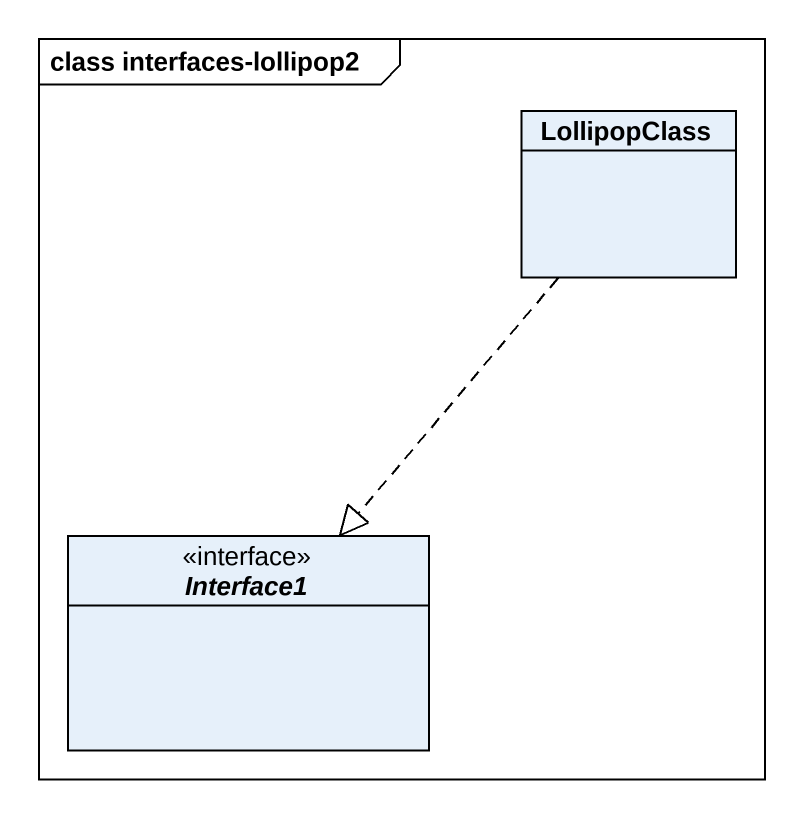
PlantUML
@startuml
mainframe class interfaces-lollipop2
hide circle
hide empty members
class LollipopClass
interface Interface1 <<interface>>
LollipopClass ..|> Interface1
@enduml
